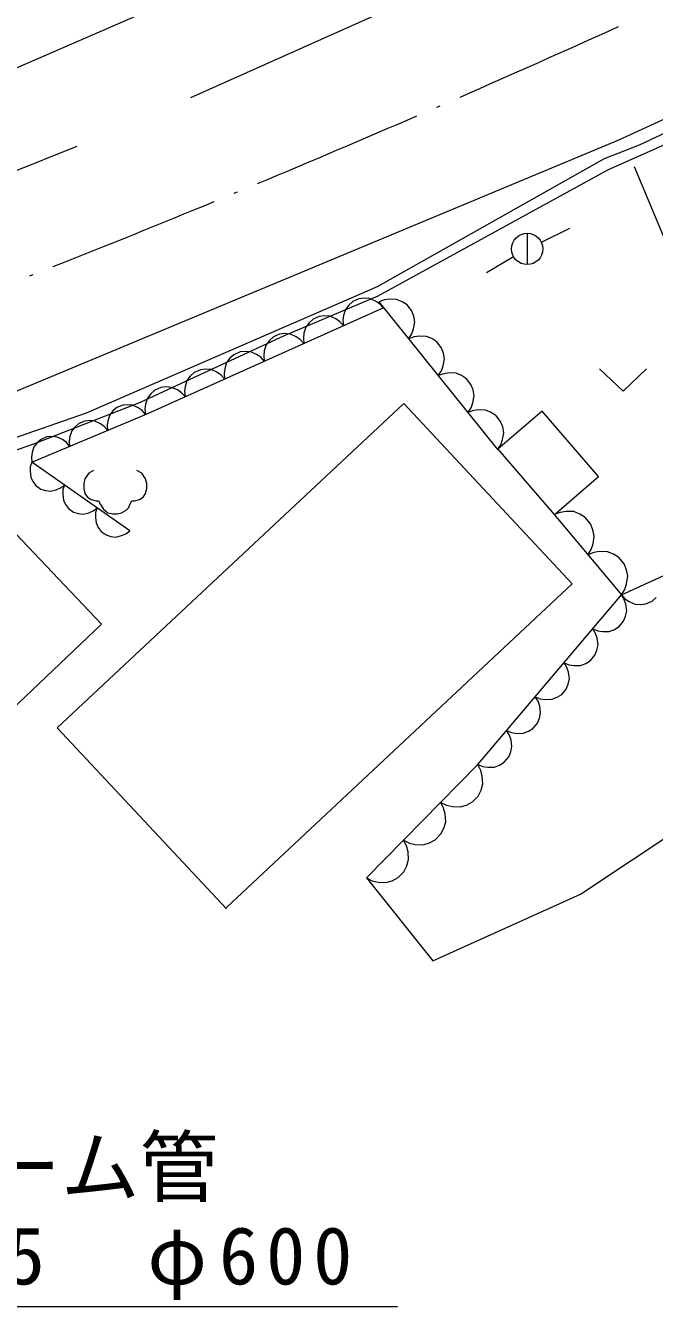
# Model space of a CAD drawing. Units: millimetres, scale not verified. Extents: x -19874 to 620126, y -204109 to 155891.
# Drawn here: x 460641 to 480616, y 28824 to 69502 of the extents above; entities that cross this region are included whole.
import ezdxf
from ezdxf.enums import TextEntityAlignment as Align

# ---------------------------------------------------------------- set-up
doc = ezdxf.new("R2010")
doc.units = ezdxf.units.MM
doc.header["$LTSCALE"] = 1000
doc.layers.add('S-BGD', color=7, linetype='Continuous', lineweight=13)
doc.styles.add('ＭＳ ゴシック', font='')
doc.styles.get('ＭＳ ゴシック').set_extended_font_data('MS Gothic')

msp = doc.modelspace()

# ---------------------------------------------------------------- linework, layer by layer
at = {"layer": 'S-BGD'}
for p, q in [((465891, 67218), (476501, 71967)), ((460178, 68084), (466573, 70870)), ((479461, 65860), (485194, 68502)), ((480142, 65720), (484883, 67945)), ((479155, 64929), (483282, 66771)), ((460143, 57811), (479461, 65860)), ((479029, 65284), (480142, 65720)), ((471820, 61220), (479029, 65284)), ((471839, 60918), (479155, 64929)), ((479976, 65026), (488797, 43870)), ((477025, 62628), (477925, 63066)), ((476576, 62907), (476576, 61912)), ((476145, 62155), (475284, 61648)), ((462579, 57204), (471820, 61220)), ((468870, 59660), (471839, 60918)), ((470905, 60628), (470801, 60490)), ((471032, 60741), (470905, 60628)), ((471227, 60829), (471032, 60741)), ((471396, 60848), (471227, 60829)), ((471568, 60834), (471396, 60848)), ((471753, 60751), (471568, 60834)), ((471884, 60662), (471753, 60751)), ((472040, 60792), (471867, 60730)), ((471867, 60730), (475637, 56039)), ((471996, 60538), (471884, 60662)), ((472208, 60816), (472040, 60792)), ((472429, 60805), (472208, 60816)), ((472603, 60733), (472429, 60805)), ((472758, 60630), (472603, 60733)), ((472904, 60449), (472758, 60630)), ((464447, 57153), (471996, 60538)), ((469969, 60264), (469774, 60177)), ((470138, 60283), (469969, 60264)), ((470310, 60270), (470138, 60283)), ((470495, 60187), (470310, 60270)), ((470740, 60297), (470723, 60142)), ((470801, 60490), (470740, 60297)), ((472971, 60276), (472904, 60449)), ((473004, 60090), (472971, 60276)), ((469543, 59926), (469482, 59733)), ((469647, 60063), (469543, 59926)), ((469774, 60177), (469647, 60063)), ((470625, 60098), (470495, 60187)), ((470737, 59974), (470625, 60098)), ((470723, 60142), (470737, 59974)), ((472909, 59710), (472967, 59872)), ((472967, 59872), (473004, 60090)), ((464293, 57538), (468870, 59660)), ((468389, 59499), (468285, 59362)), ((468516, 59613), (468389, 59499)), ((468711, 59700), (468516, 59613)), ((468880, 59719), (468711, 59700)), ((469052, 59706), (468880, 59719)), ((469237, 59622), (469052, 59706)), ((469367, 59534), (469237, 59622)), ((469479, 59410), (469367, 59534)), ((469482, 59733), (469465, 59577)), ((469465, 59577), (469479, 59410)), ((472810, 59557), (472909, 59710)), ((472982, 59619), (472810, 59557)), ((473151, 59643), (472982, 59619)), ((473372, 59633), (473151, 59643)), ((473546, 59560), (473372, 59633)), ((473700, 59458), (473546, 59560)), ((473846, 59276), (473700, 59458)), ((467258, 59049), (467131, 58935)), ((467453, 59136), (467258, 59049)), ((467622, 59155), (467453, 59136)), ((467794, 59142), (467622, 59155)), ((467979, 59058), (467794, 59142)), ((468109, 58970), (467979, 59058)), ((468224, 59168), (468207, 59013)), ((468207, 59013), (468221, 58846)), ((468285, 59362), (468224, 59168)), ((473913, 59103), (473846, 59276)), ((473946, 58917), (473913, 59103)), ((466364, 58591), (466195, 58572)), ((466536, 58578), (466364, 58591)), ((466721, 58494), (466536, 58578)), ((466966, 58604), (466949, 58449)), ((467027, 58798), (466966, 58604)), ((467131, 58935), (467027, 58798)), ((468221, 58846), (468109, 58970)), ((473852, 58537), (473909, 58699)), ((473909, 58699), (473946, 58917)), ((478870, 58604), (479620, 57896)), ((479620, 57896), (480370, 58604)), ((465768, 58233), (465708, 58040)), ((465873, 58371), (465768, 58233)), ((466000, 58484), (465873, 58371)), ((466195, 58572), (466000, 58484)), ((466851, 58405), (466721, 58494)), ((466963, 58282), (466851, 58405)), ((466949, 58449), (466963, 58282)), ((473752, 58385), (473852, 58537)), ((473925, 58446), (473752, 58385)), ((474093, 58471), (473925, 58446)), ((474314, 58460), (474093, 58471)), ((474488, 58387), (474314, 58460)), ((474643, 58285), (474488, 58387)), ((474789, 58103), (474643, 58285)), ((464615, 57807), (464510, 57669)), ((464742, 57920), (464615, 57807)), ((464937, 58008), (464742, 57920)), ((465106, 58027), (464937, 58008)), ((465278, 58013), (465106, 58027)), ((465462, 57930), (465278, 58013)), ((465593, 57841), (465462, 57930)), ((465705, 57718), (465593, 57841)), ((465708, 58040), (465690, 57885)), ((465690, 57885), (465705, 57718)), ((474856, 57930), (474789, 58103)), ((474889, 57744), (474856, 57930)), ((460907, 56214), (464293, 57538)), ((472654, 57498), (461642, 47198)), ((463540, 57368), (463417, 57264)), ((463726, 57446), (463540, 57368)), ((463887, 57460), (463726, 57446)), ((464050, 57443), (463887, 57460)), ((464222, 57360), (464050, 57443)), ((464344, 57273), (464222, 57360)), ((464450, 57476), (464432, 57321)), ((464510, 57669), (464450, 57476)), ((478006, 51776), (472654, 57498)), ((474694, 57212), (474794, 57364)), ((474794, 57364), (474852, 57526)), ((474852, 57526), (474889, 57744)), ((451045, 53184), (462579, 57204)), ((460835, 55641), (464447, 57153)), ((462683, 56956), (462522, 56942)), ((462845, 56939), (462683, 56956)), ((463253, 56954), (463233, 56808)), ((463315, 57136), (463253, 56954)), ((463417, 57264), (463315, 57136)), ((464447, 57153), (464344, 57273)), ((464432, 57321), (464447, 57153)), ((474867, 57273), (474694, 57212)), ((475035, 57298), (474867, 57273)), ((475256, 57287), (475035, 57298)), ((475430, 57215), (475256, 57287)), ((475585, 57112), (475430, 57215)), ((475731, 56930), (475585, 57112)), ((477047, 57261), (475644, 56051)), ((478840, 55181), (477047, 57261)), ((462111, 56632), (462049, 56450)), ((462213, 56759), (462111, 56632)), ((462336, 56864), (462213, 56759)), ((462522, 56942), (462336, 56864)), ((463018, 56856), (462845, 56939)), ((463140, 56769), (463018, 56856)), ((463243, 56649), (463140, 56769)), ((463233, 56808), (463243, 56649)), ((475798, 56757), (475731, 56930)), ((475794, 56354), (475831, 56572)), ((475831, 56572), (475798, 56757)), ((453469, 53685), (460907, 56214)), ((461009, 56255), (460907, 56128)), ((461132, 56360), (461009, 56255)), ((461318, 56438), (461132, 56360)), ((461479, 56452), (461318, 56438)), ((461641, 56435), (461479, 56452)), ((461814, 56352), (461641, 56435)), ((461936, 56265), (461814, 56352)), ((462039, 56145), (461936, 56265)), ((462049, 56450), (462029, 56304)), ((462029, 56304), (462039, 56145)), ((475637, 56039), (475736, 56191)), ((475736, 56191), (475794, 56354)), ((460845, 55946), (460825, 55800)), ((460825, 55800), (460835, 55641)), ((460907, 56128), (460845, 55946)), ((475644, 56051), (477437, 53971)), ((460790, 55494), (460781, 55349)), ((460781, 55349), (460802, 55164)), ((460835, 55641), (460790, 55494)), ((463949, 53452), (460835, 55641)), ((462801, 55372), (462646, 55292)), ((464331, 55292), (464176, 55372)), ((463054, 50497), (458747, 55026)), ((460802, 55164), (460872, 55021)), ((460872, 55021), (460967, 54897)), ((462526, 55112), (462491, 54957)), ((462491, 54957), (462491, 54802)), ((462646, 55292), (462526, 55112)), ((464451, 55112), (464331, 55292)), ((464491, 54957), (464451, 55112)), ((464491, 54802), (464491, 54957)), ((477433, 53967), (478840, 55181)), ((460967, 54897), (461128, 54784)), ((461128, 54784), (461277, 54737)), ((461277, 54737), (461435, 54719)), ((461435, 54719), (461616, 54762)), ((461616, 54762), (461747, 54821)), ((461747, 54821), (461873, 54911)), ((461828, 54765), (461819, 54620)), ((461819, 54620), (461840, 54434)), ((461873, 54911), (461828, 54765)), ((462491, 54802), (462526, 54642)), ((462526, 54642), (462606, 54527)), ((462606, 54527), (462721, 54447)), ((464256, 54447), (464371, 54527)), ((464371, 54527), (464451, 54642)), ((464451, 54642), (464491, 54802)), ((479569, 51423), (487159, 54881)), ((461840, 54434), (461910, 54292)), ((461910, 54292), (462005, 54167)), ((462005, 54167), (462166, 54054)), ((462721, 54447), (462881, 54412)), ((462785, 54092), (462911, 54182)), ((462911, 54182), (462866, 54035)), ((462881, 54412), (462956, 54412)), ((462956, 54412), (463021, 54292)), ((463021, 54292), (463101, 54152)), ((463101, 54152), (463256, 54032)), ((463686, 54032), (463841, 54112)), ((463841, 54112), (463916, 54192)), ((463916, 54192), (463956, 54292)), ((463956, 54292), (464021, 54412)), ((464021, 54412), (464101, 54412)), ((464101, 54412), (464256, 54447)), ((462166, 54054), (462315, 54007)), ((462315, 54007), (462473, 53989)), ((462473, 53989), (462654, 54032)), ((462654, 54032), (462785, 54092)), ((462866, 54035), (462857, 53890)), ((462857, 53890), (462878, 53705)), ((462878, 53705), (462948, 53562)), ((463256, 54032), (463411, 53997)), ((463411, 53997), (463561, 53997)), ((463561, 53997), (463686, 54032)), ((477626, 54042), (477437, 53971)), ((477437, 53971), (479569, 51423)), ((477812, 54073), (477626, 54042)), ((478056, 54066), (477812, 54073)), ((478249, 53990), (478056, 54066)), ((478422, 53880), (478249, 53990)), ((478588, 53683), (478422, 53880)), ((462948, 53562), (463043, 53438)), ((463043, 53438), (463204, 53324)), ((463204, 53324), (463353, 53278)), ((463511, 53260), (463692, 53303)), ((463692, 53303), (463823, 53362)), ((463823, 53362), (463949, 53452)), ((478665, 53493), (478588, 53683)), ((478706, 53289), (478665, 53493)), ((478670, 53047), (478706, 53289)), ((463353, 53278), (463511, 53260)), ((478609, 52867), (478670, 53047)), ((478503, 52697), (478609, 52867)), ((478692, 52768), (478503, 52697)), ((478877, 52799), (478692, 52768)), ((479122, 52792), (478877, 52799)), ((479315, 52716), (479122, 52792)), ((479488, 52606), (479315, 52716)), ((479653, 52408), (479488, 52606)), ((479731, 52219), (479653, 52408)), ((479772, 52015), (479731, 52219)), ((467018, 41498), (478006, 51776)), ((479675, 51593), (479735, 51773)), ((479735, 51773), (479772, 52015)), ((475010, 46033), (479569, 51423)), ((479569, 51423), (479675, 51593)), ((479656, 51275), (479569, 51423)), ((479569, 51423), (479682, 51299)), ((479709, 51124), (479656, 51275)), ((479682, 51299), (479814, 51210)), ((480541, 51224), (480668, 51339)), ((479703, 50745), (479738, 50918)), ((479738, 50918), (479709, 51124)), ((479814, 51210), (480001, 51127)), ((480001, 51127), (480175, 51114)), ((480175, 51114), (480345, 51135)), ((480345, 51135), (480541, 51224)), ((459470, 47088), (463054, 50497)), ((479495, 50417), (479636, 50584)), ((479636, 50584), (479703, 50745)), ((478744, 50197), (478657, 50345)), ((478657, 50345), (478815, 50280)), ((478797, 50046), (478744, 50197)), ((478827, 49840), (478797, 50046)), ((478815, 50280), (478975, 50256)), ((478975, 50256), (479182, 50261)), ((479182, 50261), (479347, 50325)), ((479347, 50325), (479495, 50417)), ((478724, 49506), (478791, 49667)), ((478791, 49667), (478827, 49840)), ((477833, 49119), (477745, 49267)), ((477745, 49267), (477903, 49202)), ((478270, 49183), (478435, 49247)), ((478435, 49247), (478583, 49339)), ((478583, 49339), (478724, 49506)), ((477885, 48968), (477833, 49119)), ((477915, 48763), (477885, 48968)), ((477903, 49202), (478063, 49178)), ((478063, 49178), (478270, 49183)), ((477671, 48261), (477813, 48428)), ((477813, 48428), (477879, 48589)), ((477879, 48589), (477915, 48763)), ((476921, 48041), (476833, 48189)), ((476833, 48189), (476991, 48124)), ((476973, 47890), (476921, 48041)), ((476991, 48124), (477151, 48100)), ((477151, 48100), (477359, 48105)), ((477359, 48105), (477524, 48169)), ((477524, 48169), (477671, 48261)), ((476967, 47511), (477003, 47685)), ((477003, 47685), (476973, 47890)), ((461642, 47198), (467018, 41451)), ((476759, 47183), (476901, 47351)), ((476901, 47351), (476967, 47511)), ((476009, 46963), (475921, 47111)), ((475921, 47111), (476080, 47047)), ((476062, 46812), (476009, 46963)), ((476091, 46607), (476062, 46812)), ((476080, 47047), (476239, 47022)), ((476239, 47022), (476447, 47027)), ((476447, 47027), (476612, 47091)), ((476612, 47091), (476759, 47183)), ((475989, 46273), (476056, 46434)), ((476056, 46434), (476091, 46607)), ((471470, 42431), (475010, 46033)), ((475101, 45849), (475010, 46033)), ((475010, 46033), (475168, 45969)), ((475168, 45969), (475328, 45945)), ((475535, 45949), (475700, 46013)), ((475700, 46013), (475848, 46106)), ((475848, 46106), (475989, 46273)), ((475150, 45665), (475101, 45849)), ((475167, 45418), (475150, 45665)), ((475328, 45945), (475535, 45949)), ((478268, 41921), (484089, 45776)), ((475016, 45030), (475109, 45216)), ((475109, 45216), (475167, 45418)), ((473921, 44649), (473830, 44832)), ((473830, 44832), (474012, 44742)), ((474447, 44686), (474649, 44747)), ((474649, 44747), (474833, 44844)), ((474833, 44844), (475016, 45030)), ((473970, 44464), (473921, 44649)), ((473987, 44218), (473970, 44464)), ((474012, 44742), (474200, 44699)), ((474200, 44699), (474447, 44686)), ((473836, 43829), (473929, 44015)), ((473929, 44015), (473987, 44218)), ((472741, 43448), (472650, 43631)), ((472650, 43631), (472832, 43541)), ((472832, 43541), (473020, 43498)), ((473267, 43485), (473469, 43546)), ((473469, 43546), (473653, 43643)), ((473653, 43643), (473836, 43829)), ((472790, 43264), (472741, 43448)), ((472807, 43017), (472790, 43264)), ((473020, 43498), (473267, 43485)), ((472656, 42628), (472749, 42814)), ((472749, 42814), (472807, 43017)), ((471470, 42431), (471652, 42340)), ((471470, 42431), (473582, 39804)), ((471652, 42340), (471840, 42297)), ((472087, 42284), (472289, 42345)), ((472289, 42345), (472473, 42442)), ((472473, 42442), (472656, 42628)), ((471840, 42297), (472087, 42284)), ((473582, 39804), (478268, 41921)), ((451348, 28824), (472455, 28824))]:
    msp.add_line(p, q, dxfattribs=at)
msp.add_circle((476576, 62409), 498, dxfattribs=at)
for centre, radius, start, end in [((309223, 445345), 412633, 293.60341, 294.36826), ((309223, 445345), 412633, 293.49188, 293.50781), ((309223, 445345), 412633, 292.63144, 293.39627), ((278153, 525317), 495150, 286.01846, 291.83083), ((309223, 445345), 412633, 291.65945, 292.42429), ((309223, 445345), 412633, 292.5199, 292.53583), ((309223, 445345), 412633, 291.54791, 291.56386)]:
    msp.add_arc(centre, radius, start, end, dxfattribs=at)

# ---------------------------------------------------------------- texts
at = {"layer": 'S-BGD', "style": 'ＭＳ ゴシック'}
msp.add_text('ヒューム管', height=1833, dxfattribs=at).set_placement((454261, 31792), align=Align.BOTTOM_LEFT)
at = {"layer": 'S-BGD', "insert": (452530, 29022), "char_height": 1833, "attachment_point": 7, "style": 'ＭＳ ゴシック'}
msp.add_mtext('\\T1.2;L=14.5\u3000φ600', dxfattribs=at)

doc.saveas('drawing.dxf')
